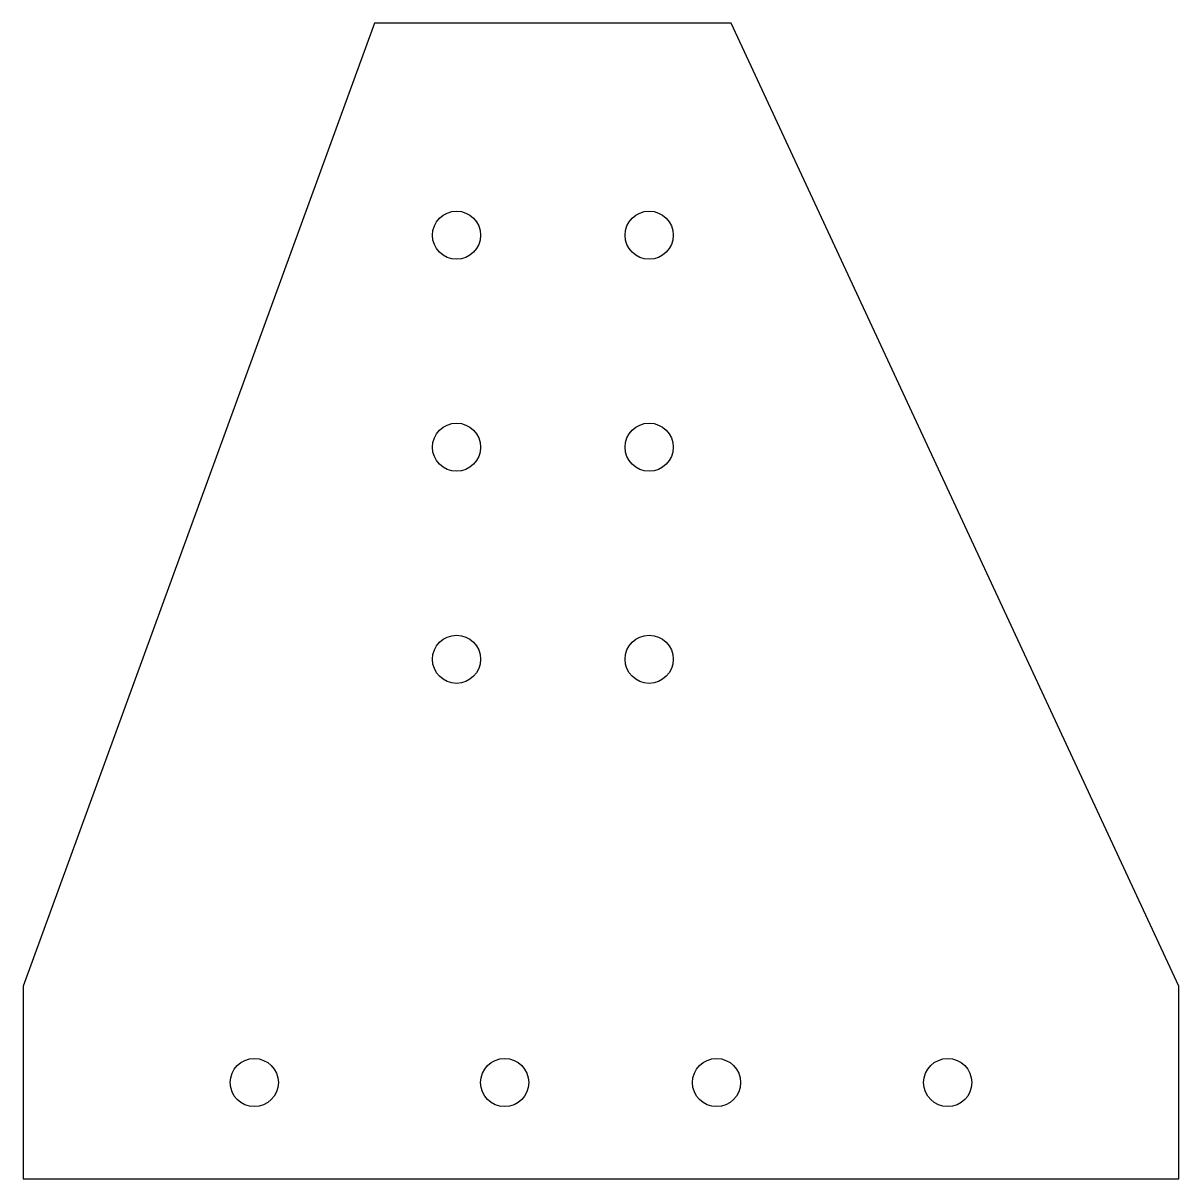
# Model space of a CAD drawing. Header units: millimetres. Extents: x -50 to 70, y -20 to 100.
import ezdxf

# ---------------------------------------------------------------- set-up
doc = ezdxf.new("R2010")
doc.units = ezdxf.units.MM
doc.layers.get('0').update_dxf_attribs({"linetype": 'CONTINUOUS'})

msp = doc.modelspace()

# ---------------------------------------------------------------- linework, layer by layer
msp.add_lwpolyline([(70, -20), (70, 0), (23.5, 100), (-13.5, 100), (-50, 0), (-50, -20)], close=True)
msp.add_lwpolyline([(70, -20), (70, 0), (23.5, 100), (-13.5, 100), (-50, 0), (-50, -20)], close=True)
for centre in [(-5, 77.98), (-5, 77.98), (15, 77.98), (15, 77.98), (-5, 55.97), (-5, 55.97), (15, 55.97), (15, 55.97), (-5, 33.95), (-5, 33.95), (15, 33.95), (15, 33.95), (-26, -10), (-26, -10), (0, -10), (0, -10), (22, -10), (22, -10), (46, -10), (46, -10)]:
    msp.add_circle(centre, 2.5)

doc.saveas('drawing.dxf')
